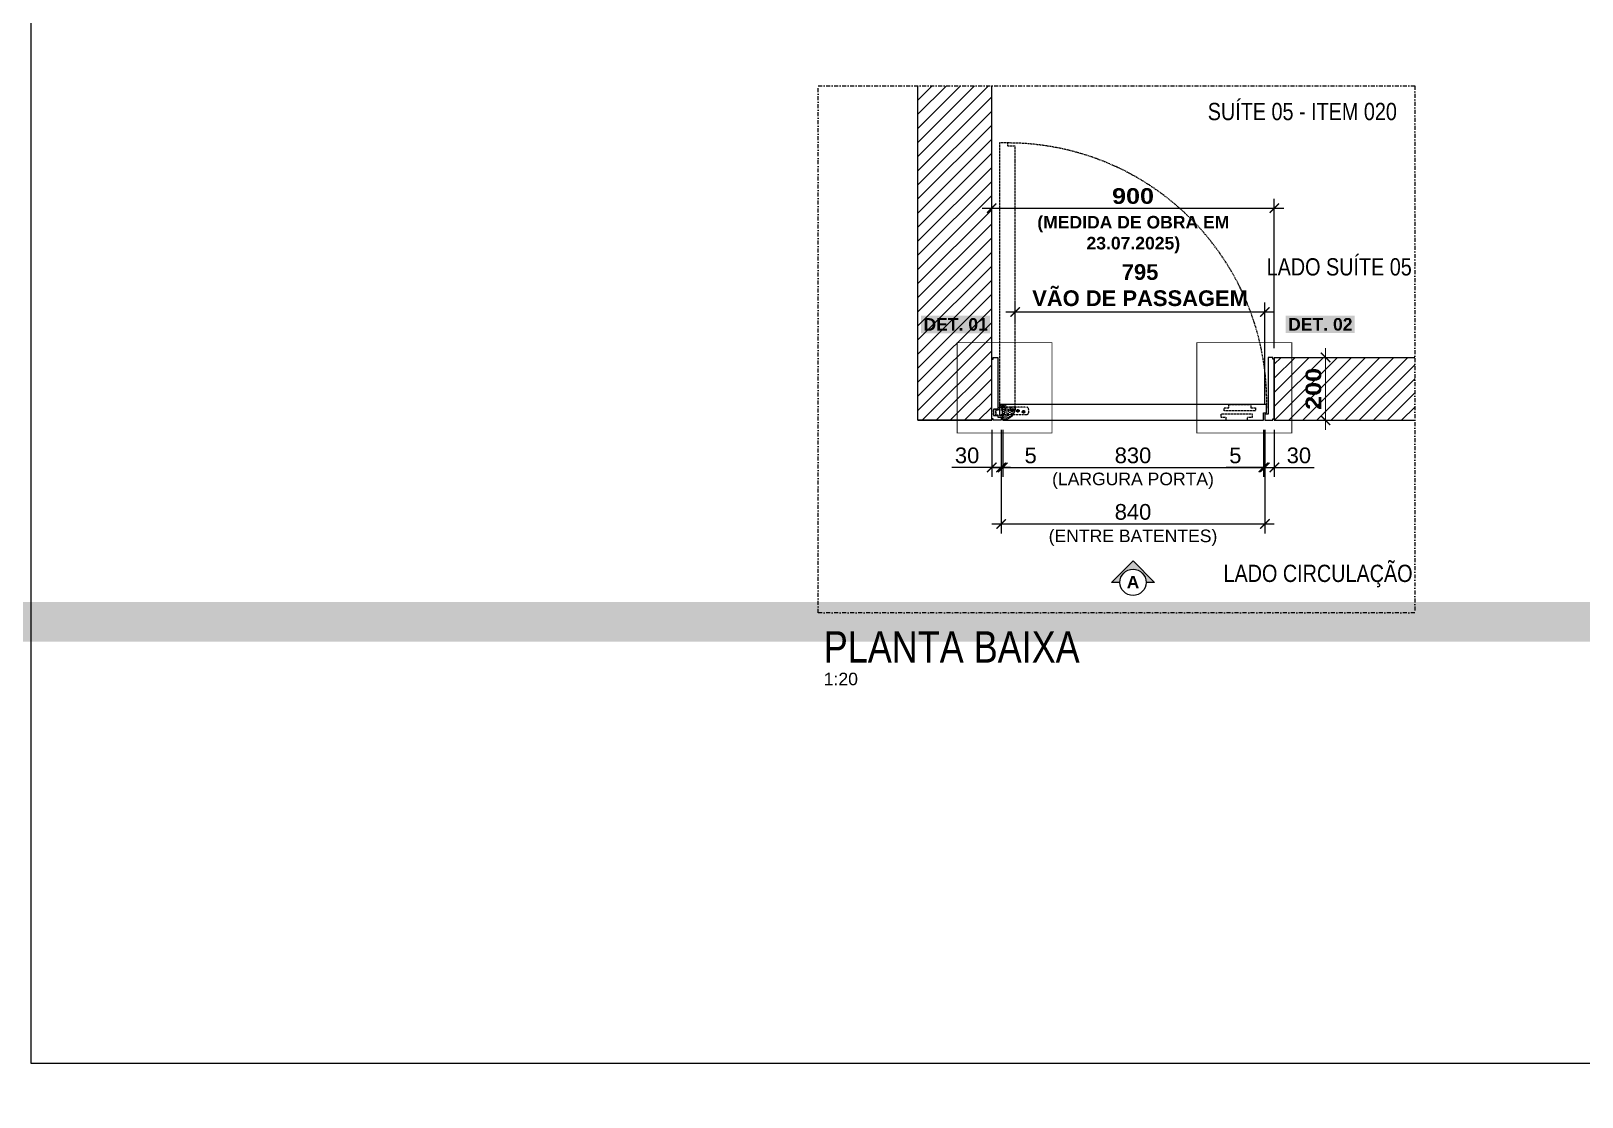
# Model space of a CAD drawing. Header units: millimetres. Extents: x -63251 to 507826, y 5339 to 217512.
# Drawn here: x 64762 to 69701, y 87671 to 91065 of the extents above; entities that cross this region are included whole.
import ezdxf
from ezdxf import colors
from ezdxf.entities.mleader import LeaderData, LeaderLine
from ezdxf.math import Vec2, Vec3

# ---------------------------------------------------------------- set-up
doc = ezdxf.new("R2010")
doc.units = ezdxf.units.MM
doc.header["$PDMODE"] = 3
for name, pattern in [('CONTINU', [0]), ('TRAÇO 1-1', [9.524999999999995, 6.349999999999998, -3.174999999999998]), ('TRAÇO E PONTO 1-1', [25.399999999999995, 12.7, -6.349999999999998, 0, -6.349999999999998])]:
    doc.linetypes.add(name, pattern=pattern)
doc.layers.add('ARQ-COTA', color=12, linetype='Continuous', lineweight=9)
for name, color, linetype in [('COTAS', 9, 'Continuous'), ('DB 1475.24 - Amanda Rosales e Bruno Haidar - Terreo - Obra$0$ARQ-PISO-01', 8, 'Continuous'), ('DETALHE', 10, 'Continuous'), ('FERRAGEM', 3, 'Continuous'), ('LAYOUT', 4, 'Continuous'), ('MARCENARIA', 4, 'Continuous'), ('MARCENARIA . M', 4, 'Continuous'), ('PAREDE', 94, 'Continuous'), ('PROJEÇÃO', 8, 'Continuous'), ('TEXTO', 105, 'Continuous'), ('TEXTO TRAÇO PONTO', 105, 'TRAÇO E PONTO 1-1')]:
    doc.layers.add(name, color=color, linetype=linetype)
doc.styles.add('1-1', font='arial.ttf', dxfattribs={"height": 0.2})
doc.styles.add('MEDIDA OFICIAL', font='ariblk.ttf')
doc.styles.add('PADRÃO', font='arial.ttf')
doc.styles.add('PADRÃO NEGRITO', font='arialbd.ttf')
doc.styles.add('TITULO', font='swissck.ttf')
doc.dimstyles.new('1-20', dxfattribs={"dimscale": 20, "dimtxt": 2.5, "dimasz": 1.5, "dimexe": 1.5, "dimexo": 1.5, "dimtad": 1, "dimtxsty": 'PADRÃO', "dimblk": 'ARCHTICK', "dimcen": 2.5, "dimdle": 1.5, "dimclrd": 9, "dimclre": 9, "dimclrt": 6, "dimadec": 0, "dimazin": 0, "dimtfac": 1, "dimtmove": 0, "dimatfit": 3, "dimfxl": 1.25, "dimlwd": -1, "dimlwe": -1, "dimarcsym": 0})
doc.dimstyles.new('1-20 VERDE', dxfattribs={"dimscale": 20, "dimtxt": 2.5, "dimasz": 1.5, "dimexe": 1.5, "dimexo": 1.5, "dimtad": 1, "dimtxsty": 'PADRÃO NEGRITO', "dimblk": 'ARCHTICK', "dimcen": 2.5, "dimdle": 1.5, "dimclrd": 9, "dimclre": 9, "dimclrt": 102, "dimadec": 0, "dimazin": 0, "dimtfac": 1, "dimtmove": 0, "dimatfit": 3, "dimfxl": 1.25, "dimlwd": -1, "dimlwe": -1, "dimarcsym": 0})
doc.dimstyles.new('Med. Ofic.1-20', dxfattribs={"dimscale": 20, "dimtxt": 2.5, "dimasz": 1.5, "dimexe": 1.5, "dimexo": 1.5, "dimtad": 1, "dimtxsty": 'MEDIDA OFICIAL', "dimblk": 'ARCHTICK', "dimcen": 2.5, "dimdle": 1.5, "dimclrd": 9, "dimclre": 9, "dimclrt": 10, "dimadec": 0, "dimazin": 0, "dimtfac": 1, "dimtmove": 0, "dimatfit": 3, "dimfxl": 1.25, "dimlwd": -1, "dimlwe": -1, "dimarcsym": 0})
pattern_1 = [(45, (0, 1.455191522836685e-11), (-22.45064030267288, 22.45064030267289), [])]

# ---------------------------------------------------------------- blocks, each defined once
blk = doc.blocks.new('_ArchTick')
at = {"color": 0, "linetype": 'ByBlock', "const_width": 0.15}
blk.add_lwpolyline([(-0.5, -0.5), (0.5, 0.5)], dxfattribs=at)
blk = doc.blocks.new('*D1467')
at = {"layer": 'COTAS', "color": 9, "ltscale": 0.4, "transparency": 16777216}
for p, q in [((67896.09358557506, 90138.25197929746), (67896.09358557506, 90200.3699461304)), ((68691.07448902598, 89874.69762179354), (68691.07448902598, 90200.3699461304)), ((68721.07448902598, 90170.3699461304), (67866.09358557506, 90170.3699461304))]:
    blk.add_line(p, q, dxfattribs=at)
at = {"layer": 'Defpoints', "color": 0, "ltscale": 0.4, "transparency": 16777216}
for p in [(67896.09358557506, 90170.3699461304), (67896.09358557506, 90108.25197929746), (68691.07448902598, 89844.69762179354)]:
    blk.add_point(p, dxfattribs=at)
at = {"layer": 'COTAS', "color": 9, "ltscale": 0.4, "transparency": 16777216, "xscale": 30, "yscale": 30, "zscale": 30, "rotation": 180}
blk.add_blockref('_ArchTick', (67896.09358557506, 90170.3699461304), dxfattribs=at)
at = {"layer": 'COTAS', "color": 9, "ltscale": 0.4, "transparency": 16777216, "xscale": 30, "yscale": 30, "zscale": 30}
blk.add_blockref('_ArchTick', (68691.07448902598, 90170.3699461304), dxfattribs=at)
at = {"layer": 'COTAS', "color": 102, "ltscale": 0.4, "transparency": 16777216, "insert": (68293.58403730052, 90255.81219260607), "char_height": 50, "width": 753.9793209792115, "attachment_point": 5, "style": 'PADRÃO NEGRITO'}
blk.add_mtext('795 ^JVÃO DE PASSAGEM', dxfattribs=at)
blk = doc.blocks.new('*D1190')
at = {"layer": 'COTAS', "color": 9, "transparency": 16777216}
for p, q in [((67851.07535676996, 89795.69734134126), (67851.07535676996, 89645.69734134126)), ((67856.07535028546, 89795.69762252376), (67856.07535028546, 89645.69734134126)), ((67851.07535676996, 89675.69734134126), (67821.07535676996, 89675.69734134126)), ((67851.07535676996, 89675.69734134126), (67856.07535028546, 89675.69734134126)), ((67856.07535028546, 89675.69734134126), (67974.22678275476, 89675.69734134126))]:
    blk.add_line(p, q, dxfattribs=at)
at = {"layer": 'Defpoints', "color": 0, "transparency": 16777216}
for p in [(67851.07535676996, 89825.69734134126), (67856.07535028546, 89825.69762252376), (67856.07535028546, 89675.69734134126)]:
    blk.add_point(p, dxfattribs=at)
at = {"layer": 'COTAS', "color": 9, "transparency": 16777216, "xscale": 30, "yscale": 30, "zscale": 30}
blk.add_blockref('_ArchTick', (67851.07535676996, 89675.69734134126), dxfattribs=at)
at = {"layer": 'COTAS', "color": 9, "transparency": 16777216, "xscale": 30, "yscale": 30, "zscale": 30, "rotation": 180}
blk.add_blockref('_ArchTick', (67856.07535028546, 89675.69734134126), dxfattribs=at)
at = {"layer": 'COTAS', "color": 6, "transparency": 16777216, "insert": (67945.15106652012, 89713.62367149132), "char_height": 50, "attachment_point": 5, "style": 'PADRÃO'}
blk.add_mtext('5', dxfattribs=at)
blk = doc.blocks.new('*D1191')
at = {"layer": 'COTAS', "color": 9, "transparency": 16777216}
for p, q in [((67856.07535028546, 89795.69762252376), (67856.07535028546, 89645.69734134129)), ((68686.07448902598, 89795.69734137613), (68686.07448902598, 89645.69734134129)), ((67826.07535028546, 89675.69734134129), (68716.07448902598, 89675.69734134129))]:
    blk.add_line(p, q, dxfattribs=at)
at = {"layer": 'Defpoints', "color": 0, "transparency": 16777216}
for p in [(67856.07535028546, 89825.69762252376), (68686.07448902598, 89825.69734137613), (68686.07448902598, 89675.69734134129)]:
    blk.add_point(p, dxfattribs=at)
at = {"layer": 'COTAS', "color": 9, "transparency": 16777216, "xscale": 30, "yscale": 30, "zscale": 30, "rotation": 180}
blk.add_blockref('_ArchTick', (67856.07535028546, 89675.69734134129), dxfattribs=at)
at = {"layer": 'COTAS', "color": 9, "transparency": 16777216, "xscale": 30, "yscale": 30, "zscale": 30}
blk.add_blockref('_ArchTick', (68686.07448902598, 89675.69734134129), dxfattribs=at)
at = {"layer": 'COTAS', "color": 6, "transparency": 16777216, "insert": (68271.07491965572, 89713.74304393338), "char_height": 50, "attachment_point": 5, "style": 'PADRÃO'}
blk.add_mtext('830', dxfattribs=at)
blk = doc.blocks.new('*D1192')
at = {"layer": 'COTAS', "color": 9, "transparency": 16777216}
for p, q in [((68686.07448902598, 89795.69734137613), (68686.07448902598, 89645.69734134129)), ((68691.07448902598, 89795.69734134126), (68691.07448902598, 89645.69734134129)), ((68686.07448902598, 89675.69734134129), (68567.92305655668, 89675.69734134129)), ((68691.07448902598, 89675.69734134129), (68686.07448902598, 89675.69734134129)), ((68691.07448902598, 89675.69734134129), (68721.07448902598, 89675.69734134129))]:
    blk.add_line(p, q, dxfattribs=at)
at = {"layer": 'Defpoints', "color": 0, "transparency": 16777216}
for p in [(68686.07448902598, 89825.69734137613), (68691.07448902598, 89825.69734134126), (68686.07448902598, 89675.69734134129)]:
    blk.add_point(p, dxfattribs=at)
at = {"layer": 'COTAS', "color": 9, "transparency": 16777216, "xscale": 30, "yscale": 30, "zscale": 30}
blk.add_blockref('_ArchTick', (68686.07448902598, 89675.69734134129), dxfattribs=at)
at = {"layer": 'COTAS', "color": 9, "transparency": 16777216, "xscale": 30, "yscale": 30, "zscale": 30, "rotation": 180}
blk.add_blockref('_ArchTick', (68691.07448902598, 89675.69734134129), dxfattribs=at)
at = {"layer": 'COTAS', "color": 6, "transparency": 16777216, "insert": (68596.99877279132, 89713.62367149135), "char_height": 50, "attachment_point": 5, "style": 'PADRÃO'}
blk.add_mtext('5', dxfattribs=at)
blk = doc.blocks.new('*D1193')
at = {"layer": 'COTAS', "color": 9, "transparency": 16777216}
for p, q in [((67851.07535676993, 89645.69734134126), (67851.07535676993, 89465.69734134129)), ((68691.07492289797, 89645.69734134129), (68691.07492289797, 89465.69734134129)), ((67821.07535676993, 89495.69734134129), (68721.07492289797, 89495.69734134129))]:
    blk.add_line(p, q, dxfattribs=at)
at = {"layer": 'Defpoints', "color": 0, "transparency": 16777216}
for p in [(67851.07535676993, 89675.69734134126), (68691.07492289797, 89675.69734134129), (68691.07492289797, 89495.69734134129)]:
    blk.add_point(p, dxfattribs=at)
at = {"layer": 'COTAS', "color": 9, "transparency": 16777216, "xscale": 30, "yscale": 30, "zscale": 30, "rotation": 180}
blk.add_blockref('_ArchTick', (67851.07535676993, 89495.69734134129), dxfattribs=at)
at = {"layer": 'COTAS', "color": 9, "transparency": 16777216, "xscale": 30, "yscale": 30, "zscale": 30}
blk.add_blockref('_ArchTick', (68691.07492289797, 89495.69734134129), dxfattribs=at)
at = {"layer": 'COTAS', "color": 6, "transparency": 16777216, "insert": (68271.07513983395, 89533.72599072738), "char_height": 50, "attachment_point": 5, "style": 'PADRÃO'}
blk.add_mtext('840', dxfattribs=at)
blk = doc.blocks.new('*D1194')
at = {"layer": 'COTAS', "color": 9, "transparency": 16777216}
for p, q in [((68691.07448902598, 89795.69734134126), (68691.07448902598, 89645.69734134129)), ((68721.07535676996, 89795.69734134126), (68721.07535676996, 89645.69734134129)), ((68661.07448902598, 89675.69734134129), (68721.07535676996, 89675.69734134129)), ((68721.07535676996, 89675.69734134129), (68847.49418350938, 89675.69734134129))]:
    blk.add_line(p, q, dxfattribs=at)
at = {"layer": 'Defpoints', "color": 0, "transparency": 16777216}
for p in [(68691.07448902598, 89825.69734134126), (68721.07535676996, 89825.69734134126), (68721.07535676996, 89675.69734134129)]:
    blk.add_point(p, dxfattribs=at)
at = {"layer": 'COTAS', "color": 9, "transparency": 16777216, "xscale": 30, "yscale": 30, "zscale": 30, "rotation": 180}
blk.add_blockref('_ArchTick', (68691.07448902598, 89675.69734134129), dxfattribs=at)
at = {"layer": 'COTAS', "color": 9, "transparency": 16777216, "xscale": 30, "yscale": 30, "zscale": 30}
blk.add_blockref('_ArchTick', (68721.07535676996, 89675.69734134129), dxfattribs=at)
at = {"layer": 'COTAS', "color": 6, "transparency": 16777216, "insert": (68799.28477013967, 89713.74304393338), "char_height": 50, "attachment_point": 5, "style": 'PADRÃO'}
blk.add_mtext('30', dxfattribs=at)
blk = doc.blocks.new('*D1195')
at = {"layer": 'COTAS', "color": 9, "transparency": 16777216}
for p, q in [((67821.07535676996, 89795.69734134126), (67821.07535676996, 89645.69734134129)), ((67851.07535676996, 89795.69734134126), (67851.07535676996, 89645.69734134129)), ((67821.07535676996, 89675.69734134129), (67694.65653003054, 89675.69734134129)), ((67881.07535676996, 89675.69734134129), (67821.07535676996, 89675.69734134129))]:
    blk.add_line(p, q, dxfattribs=at)
at = {"layer": 'Defpoints', "color": 0, "transparency": 16777216}
for p in [(67821.07535676996, 89825.69734134126), (67851.07535676996, 89825.69734134126), (67821.07535676996, 89675.69734134129)]:
    blk.add_point(p, dxfattribs=at)
at = {"layer": 'COTAS', "color": 9, "transparency": 16777216, "xscale": 30, "yscale": 30, "zscale": 30, "rotation": 180}
blk.add_blockref('_ArchTick', (67821.07535676996, 89675.69734134129), dxfattribs=at)
at = {"layer": 'COTAS', "color": 9, "transparency": 16777216, "xscale": 30, "yscale": 30, "zscale": 30}
blk.add_blockref('_ArchTick', (67851.07535676996, 89675.69734134129), dxfattribs=at)
at = {"layer": 'COTAS', "color": 6, "transparency": 16777216, "insert": (67742.86594340025, 89713.74304393338), "char_height": 50, "attachment_point": 5, "style": 'PADRÃO'}
blk.add_mtext('30', dxfattribs=at)
blk = doc.blocks.new('I 02')
at = {"layer": 'TEXTO', "linetype": 'CONTINU'}
h = blk.add_hatch(color=8, dxfattribs=at)
edge = h.paths.add_edge_path()
edge.add_line((-1945.137073687943, 2848.705916436247), (-1951.755593159756, 2855.324435908059))
edge.add_line((-1951.755593159727, 2855.324435908088), (-1951.755593159763, 2852.761916436204))
edge.add_ellipse((-1951.755593159814, 2848.705916436247), major_axis=(2.868025104479564, 2.868025104479564), ratio=0.9999999999968038, start_angle=225.0000000000916, end_angle=405.0000000000916, ccw=False)
edge.add_line((-1951.755593159814, 2844.649916436264), (-1951.755593159814, 2842.08739696447))
edge.add_line((-1951.755593159814, 2842.087396964463), (-1945.137073687965, 2848.705916436276))
for p, q in [((-1951.755593159727, 2855.324435908088), (-1945.137073687856, 2848.705916436217)), ((-1951.755593159727, 2852.761916436199), (-1951.755593159727, 2855.324435908088)), ((-1945.137073687856, 2848.705916436217), (-1951.755593159756, 2842.087396964375)), ((-1951.755593159756, 2842.087396964375), (-1951.755593159727, 2844.649916436264))]:
    blk.add_line(p, q, dxfattribs=at)
blk.add_circle((-1951.755593159727, 2848.705916436217), 4.056, dxfattribs=at)
blk.add_circle((-1951.755593159727, 2848.705916436217), 4.056, dxfattribs=at)
blk = doc.blocks.new('*D1196')
at = {"layer": 'ARQ-COTA', "color": 9, "linetype": 'Continuous', "transparency": 16777216}
blk.add_line((68884.25641252552, 90055.69734134129), (68884.25641252552, 89795.69734134129), dxfattribs=at)
at = {"layer": 'ARQ-COTA', "color": 9, "transparency": 16777216}
for p, q in [((68862.66588464775, 90025.69734134129), (68914.25641252552, 90025.69734134129)), ((68862.66588464775, 89825.69734134129), (68914.25641252552, 89825.69734134129))]:
    blk.add_line(p, q, dxfattribs=at)
at = {"layer": 'Defpoints', "color": 0, "transparency": 16777216}
for p in [(68832.66588464775, 90025.69734134129), (68832.66588464775, 89825.69734134129), (68884.25641252552, 89825.69734134129)]:
    blk.add_point(p, dxfattribs=at)
at = {"layer": 'ARQ-COTA', "color": 9, "transparency": 16777216, "xscale": 30, "yscale": 30, "zscale": 30}
for p, rotation in [((68884.25641252552, 90025.69734134129), 90), ((68884.25641252552, 89825.69734134129), 270)]:
    blk.add_blockref('_ArchTick', p, dxfattribs=dict(at, rotation=rotation))
at = {"layer": 'ARQ-COTA', "color": 10, "transparency": 16777216, "insert": (68845.90375222538, 89925.69734134126), "char_height": 50, "attachment_point": 5, "rotation": 90, "style": 'MEDIDA OFICIAL'}
blk.add_mtext('200', dxfattribs=at)
blk = doc.blocks.new('*D772')
at = {"layer": 'COTAS', "color": 9, "ltscale": 0.4, "transparency": 16777216}
for p, q in [((67821.07622451395, 90055.69734134126), (67821.07622451395, 90531.11512017756)), ((68721.07535676996, 90055.69734134126), (68721.07535676996, 90531.11512017756))]:
    blk.add_line(p, q, dxfattribs=at)
at = {"layer": 'COTAS', "color": 9, "linetype": 'Continuous', "ltscale": 0.4, "transparency": 16777216}
blk.add_line((67791.07622451395, 90501.11512017756), (68751.07535676996, 90501.11512017756), dxfattribs=at)
at = {"layer": 'Defpoints', "color": 0, "ltscale": 0.4, "transparency": 16777216}
for p in [(68721.07535676996, 90501.11512017756), (67821.07622451395, 90025.69734134126), (68721.07535676996, 90025.69734134126)]:
    blk.add_point(p, dxfattribs=at)
at = {"layer": 'COTAS', "color": 9, "ltscale": 0.4, "transparency": 16777216, "xscale": 30, "yscale": 30, "zscale": 30, "rotation": 180}
blk.add_blockref('_ArchTick', (67821.07622451395, 90501.11512017756), dxfattribs=at)
at = {"layer": 'COTAS', "color": 9, "ltscale": 0.4, "transparency": 16777216, "xscale": 30, "yscale": 30, "zscale": 30}
blk.add_blockref('_ArchTick', (68721.07535676996, 90501.11512017756), dxfattribs=at)
at = {"layer": 'COTAS', "color": 10, "ltscale": 0.4, "transparency": 16777216, "insert": (68271.07579064195, 90539.4677804777), "char_height": 50, "attachment_point": 5, "style": 'MEDIDA OFICIAL'}
blk.add_mtext('900', dxfattribs=at)

msp = doc.modelspace()

# ---------------------------------------------------------------- hatches: boundary and pattern name
at = {"transparency": 33554636}
h = msp.add_hatch(dxfattribs=at)
h.set_pattern_fill('DOTS', color=254, scale=0.5, angle=-1.272221872585407e-14)
h.set_pattern_definition([(360, (34688.66998970507, 74846.44138657462), (0.3968750000000002, 0.7937499999999998), [0, -0.79375])])
edge = h.paths.add_edge_path()
edge.add_arc((67854.57519720389, 89867.21592950702), 3.500000067462679, 540, 900, ccw=False)
h = msp.add_hatch(dxfattribs=at)
h.set_pattern_fill('DOTS', color=254, scale=0.5, angle=-1.272221872585407e-14)
h.set_pattern_definition([(360, (34655.67357552283, 74837.94349302191), (0.3968750000000002, 0.7937499999999998), [0, -0.79375])])
edge = h.paths.add_edge_path()
edge.add_arc((67887.57161138601, 89858.71803595425), 3.997447665273352, 540, 900, ccw=False)
h = msp.add_hatch(dxfattribs=at)
h.set_pattern_fill('DOTS', color=254, scale=0.5, angle=-1.272221872585407e-14)
h.set_pattern_definition([(360, (34638.6735805146, 74834.94055421292), (0.3968750000000002, 0.7937499999999998), [0, -0.79375])])
edge = h.paths.add_edge_path()
edge.add_arc((67904.57160639424, 89855.71509714526), 3.999412936503824, 540, 900, ccw=False)
h = msp.add_hatch(dxfattribs=at)
h.set_pattern_fill('DOTS', color=254, scale=0.5, angle=-1.272221872585407e-14)
h.set_pattern_definition([(360, (34620.67310903767, 74831.93875096829), (0.3968750000000002, 0.7937499999999998), [0, -0.79375])])
edge = h.paths.add_edge_path()
edge.add_arc((67922.57207787117, 89852.71329390063), 4.000306503922528, 540, 900, ccw=False)
at = {"layer": 'DB 1475.24 - Amanda Rosales e Bruno Haidar - Terreo - Obra$0$ARQ-PISO-01'}
h = msp.add_hatch(dxfattribs=at)
h.set_pattern_fill('ANSI31', color=256, scale=10, angle=360)
h.set_pattern_definition(pattern_1)
h.paths.add_polyline_path([(67821.07535676996, 90890.69734134126), (67586.07535676996, 90890.69734134126), (67586.07535676996, 89825.69734134126), (67821.07535677002, 89825.69734134126)])
h = msp.add_hatch(dxfattribs=at)
h.set_pattern_fill('ANSI31', color=256, scale=10, angle=360)
h.set_pattern_definition(pattern_1)
h.paths.add_polyline_path([(69168.42649824684, 89825.69734134126), (69168.42649824684, 90025.69734134126), (68721.07535676996, 90025.69734134126), (68721.07535676996, 89825.69734134126)])
at = {"layer": 'MARCENARIA . M'}
h = msp.add_hatch(dxfattribs=at)
h.set_pattern_fill('DOTS', color=10, scale=3.673915750624608, angle=25.5217806331207)
h.set_pattern_definition([(25.52178063312064, (48574.30770271154, 60611.78407520716), (0.1187266593012806, 6.519674808681685), [0, -5.83234125411655])])
h.paths.add_polyline_path([(67856.07535031186, 89825.6976217945), (67854.57519693447, 89867.21592950696), (67896.09339718455, 89868.71905407208, -0.4142345229652519)])

# ---------------------------------------------------------------- linework, layer by layer
at = {"layer": 'DETALHE', "linetype": 'TRAÇO 1-1', "ltscale": 0.4, "const_width": 3}
for points in [[(68013.11052296963, 89785.15689421532), (68013.11052296963, 90072.90368666276), (67710.88278288092, 90072.90368666261), (67710.88278288092, 89785.15689421518)], [(68776.41977637447, 89785.15689421532), (68776.41977637447, 90072.90368666276), (68474.19203628576, 90072.90368666261), (68474.19203628576, 89785.15689421518)]]:
    msp.add_lwpolyline(points, close=True, dxfattribs=at)
at = {"layer": 'FERRAGEM', "color": 102, "linetype": 'TRAÇO 1-1', "ltscale": 0.1}
msp.add_lwpolyline([(67834.07518556049, 89840.71594669452), (67827.07518556049, 89840.71594669452), (67827.07518556049, 89860.71594669452), (67834.07518556049, 89860.71594669452)], close=True, dxfattribs=at)
for points in [[(67854.57518556049, 89842.21594669452), (67834.07518556049, 89842.21594669452), (67834.07518556049, 89859.21594669452), (67846.07518556049, 89859.21594669452), (67846.07518556049, 89867.21594669452, -0.9999999999999999), (67863.07518556049, 89867.21594669452), (67863.07518556049, 89850.71594669452, -0.414213562373095)], [(67863.07528926803, 89872.71594662461), (67846.07529357866, 89872.71594662461), (67846.07529357866, 89843.71594231398), (67931.07529357866, 89843.71594231398, 0.414213562373095), (67939.07529357866, 89851.71594231398), (67939.07529357866, 89859.71594231398, 0.4142135623730969), (67931.07529357866, 89867.71594231398), (67868.07529357866, 89867.71594231398, 0.4142135623731218)]]:
    msp.add_lwpolyline(points, format="xyb", close=True, dxfattribs=at)
for centre, radius in [((67854.57519713636, 89867.21592950702), 3.5), ((67854.57519713636, 89867.21592950702), 2.5), ((67854.57519713636, 89867.21592950702), 1.5), ((67887.5712974267, 89858.71575673742), 3.999726869757812), ((67887.57036593706, 89858.71453184381), 2.249533313915948), ((67904.5723686175, 89855.71478330539), 3.999726869754398), ((67904.57148261495, 89855.71467996741), 2.250368289408312), ((67922.57265717989, 89852.71387349282), 3.999726869755961), ((67922.57177117396, 89852.71367232679), 2.250368289408312)]:
    msp.add_circle(centre, radius, dxfattribs=at)
at = {"layer": 'LAYOUT', "color": 10, "linetype": 'TRAÇO 1-1', "ltscale": 0.5}
for points in [[(67859.79372615292, 89867.21575082515), (67849.39360877109, 89867.21610692391)], [(67858.93276201897, 89867.21578030448), (67850.22115960285, 89867.21607858871)], [(67854.59397850354, 89862.01440274357), (67854.59433463571, 89872.4154984077)], [(67892.77118076755, 89858.71491422117), (67882.36910682147, 89858.71527038692)], [(67887.57143315171, 89852.99947279142), (67887.57178928387, 89863.40056845549)], [(67909.77166501769, 89855.71491909589), (67899.37154763586, 89855.71527519464)], [(67904.57191736832, 89850.51357101431), (67904.57227350048, 89860.91466667844)], [(67927.7719535767, 89852.71391145527), (67917.37183619487, 89852.71426755402)], [(67922.57159307438, 89847.51214621257), (67922.57194920654, 89857.9132418767)]]:
    msp.add_lwpolyline(points, dxfattribs=at)
at = {"layer": 'MARCENARIA'}
for points in [[(67821.07535676996, 89830.69734134126), (67821.07535676996, 90020.69738579835), (67826.07535676996, 90020.69738579835), (67826.0753874309, 90025.69738579818), (67841.07655867864, 90025.69729380819), (67841.07625820144, 89860.71594669452), (67827.07518556049, 89860.71594669452), (67827.07518556049, 89840.71594669452), (67841.0759577243, 89840.71594669452), (67841.07535676996, 89835.69730530152), (67851.07535676996, 89835.69730530152), (67851.07535676996, 89825.69734134126), (67826.07535676996, 89825.69734134126), (67826.07535676996, 89830.69734134126), (67821.07535676996, 89830.69734134126)], [(68721.07448902598, 89830.69734134126), (68721.07448902597, 90020.69738579963), (68716.07448902562, 90020.69738579963), (68716.07448902562, 90025.69734134126), (68701.07448902597, 90025.69734134126), (68701.07448902598, 89844.69762179354), (68691.07448902598, 89844.69762179354), (68691.07448902598, 89825.69734134126), (68716.07448902563, 89825.69734134126), (68716.07448902563, 89830.69734134126), (68721.07448902598, 89830.69734134126)], [(68686.07448902598, 89825.6973413412), (68686.07448902598, 89849.65965580582), (68696.07372522764, 89849.65965580582), (68696.07525282432, 89875.69757981403), (67846.07507630426, 89875.69757981403), (67846.07535677002, 89840.69716641458), (67856.07535676996, 89840.69744418844), (67856.07535031182, 89825.69762179448), (68686.17796769505, 89825.6973413412)]]:
    msp.add_lwpolyline(points, dxfattribs=at)
at = {"layer": 'MARCENARIA . M', "color": 10}
msp.add_lwpolyline([(67856.07547831694, 89825.69407911939), (67854.57519693447, 89867.21592950696), (67896.09339718455, 89868.71905407205, -0.414245366096158), (67856.07381329997, 89825.6975662871)], format="xyb", dxfattribs=at)
at = {"layer": 'PAREDE'}
for p, q in [((67586.07535676996, 89825.69734134126), (67586.07535676996, 90890.69734134126)), ((67821.07535676996, 89825.69734134126), (67821.07535676996, 90890.69734134126)), ((68721.07535676996, 90025.69734134126), (69168.42649824684, 90025.69734134126)), ((68721.07535676996, 90025.69734134126), (68721.07535676996, 89825.69734134126)), ((67821.07535676996, 89825.69734134126), (67586.07535676996, 89825.69734134126)), ((67586.07535676996, 89825.69734134126), (67821.07535677002, 89825.69734134126)), ((68721.07535676996, 89825.69734134126), (69168.42649824684, 89825.69734134126))]:
    msp.add_line(p, q, dxfattribs=at)
at = {"layer": 'PROJEÇÃO', "color": 21, "linetype": 'TRAÇO 1-1', "ltscale": 0.5}
msp.add_lwpolyline([(67896.09378510024, 90698.71522159848), (67872.13147063562, 90698.71522159848), (67872.1314706356, 90708.71445780015), (67846.09354662738, 90708.71598539682), (67846.09354662738, 89858.71580887676), (67881.09396002685, 89858.71608934252), (67881.09368225298, 89868.71608934246), (67896.09350464695, 89868.71608288432), (67896.09378510024, 90698.81870026755)], dxfattribs=at)
for points in [[(68566.17796769505, 89825.6973413412), (68636.17796769505, 89825.6973413412), (68636.17796769505, 89835.6973413412), (68651.17796769505, 89835.6973413412), (68651.17796769505, 89845.6973413412), (68551.17796769505, 89845.6973413412), (68551.17796769505, 89835.6973413412), (68566.17796769505, 89835.6973413412)], [(68576.17796769505, 89875.6973413412), (68646.17796769505, 89875.6973413412), (68646.17796769505, 89865.6973413412), (68661.17796769505, 89865.6973413412), (68661.17796769505, 89855.6973413412), (68561.17796769505, 89855.6973413412), (68561.17796769505, 89865.6973413412), (68576.17796769505, 89865.6973413412)]]:
    msp.add_lwpolyline(points, close=True, dxfattribs=at)
msp.add_arc((67872.29264073365, 89884.10863135144), 824.6058421991503, 357.6056979173832, 90.01119852210242, dxfattribs=at)

# ---------------------------------------------------------------- texts
at = {"layer": 'COTAS', "color": 6, "char_height": 40, "attachment_point": 2, "style": 'PADRÃO'}
for s, insert, width in [('{\\fArial|b1|i0|c0|p34;\\C10;(MEDIDA DE OBRA EM 23.07.2025)}', (68272.07519593394, 90476.4950799194), 776.2814694322715), ('(LARGURA PORTA)', (68271.07492289798, 89659.04842214915), 1349.999999996608), ('(ENTRE BATENTES)', (68271.07492289797, 89477.65603566307), 1349.999999996608)]:
    msp.add_mtext(s, dxfattribs=dict(at, insert=insert, width=width))
at = {"layer": 'DETALHE', "color": 105, "char_height": 40, "width": 203.4144438362202, "attachment_point": 1, "style": 'PADRÃO', "bg_fill": 1, "box_fill_scale": 1.2, "bg_fill_color": 50, "bg_fill_transparency": 0}
for s, insert in [('{\\fArial|b1|i0|c0|p34;DET. 01}', (67603.89785751828, 90151.04199740075)), ('{\\fArial|b1|i0|c0|p34;DET. 02}', (68765.0487635507, 90151.3640337126))]:
    msp.add_mtext(s, dxfattribs=dict(at, insert=insert))
at = {"layer": 'TEXTO', "color": 1, "char_height": 55, "attachment_point": 7, "style": 'TITULO'}
for s, insert, width in [('\\pxqc;SUÍTE 05 - ITEM 020', (68358.1005603302, 90780.65727861293), 904.1601364982853), ('\\pxqc;LADO SUÍTE 05', (68580.09039854619, 90285.99880566189), 695.1615781581568), ('\\pxqc;LADO CIRCULAÇÃO', (68512.6527893981, 89293.86390746574), 695.1615781581568)]:
    msp.add_mtext(s, dxfattribs=dict(at, insert=insert, width=width))
at = {"layer": 'TEXTO', "color": 1, "linetype": 'Continuous', "insert": (68271.08187567207, 89310.67228786906), "char_height": 39.16799999999999, "width": 105.6112522431806, "attachment_point": 5, "style": 'PADRÃO'}
msp.add_mtext('{\\fArial|b1|i0|c0|p34;A}', dxfattribs=at)

# ---------------------------------------------------------------- dimensions: what is measured, and where the dimension line sits
at = {"layer": 'ARQ-COTA', "color": 4}
dim = msp.add_linear_dim(base=(68884.25641252552, 89825.69734134129), p1=(68832.66588464772, 90025.69734134126), p2=(68832.66588464772, 89825.69734134126), angle=90, dimstyle='Med. Ofic.1-20', dxfattribs=at)
dim.commit()
dim.dimension.update_dxf_attribs({"geometry": '*D1196', "text_midpoint": (68845.90375222538, 89925.69734134126)})
at = {"layer": 'COTAS', "color": 7, "ltscale": 0.4, "true_color": 0xededed}
dim = msp.add_linear_dim(base=(68721.07535676996, 90501.11512017756), p1=(67821.07622451395, 90025.69734134126), p2=(68721.07535676996, 90025.69734134126), dimstyle='Med. Ofic.1-20', dxfattribs=at)
dim.commit()
dim.dimension.update_dxf_attribs({"geometry": '*D772', "text_midpoint": (68271.07579064195, 90539.4677804777)})
at = {"layer": 'COTAS', "ltscale": 0.4}
dim = msp.add_linear_dim(base=(67896.09358557506, 90170.3699461304), p1=(68691.07448902598, 89844.69762179354), p2=(67896.09358557506, 90108.25197929746), angle=180, text='<> ^JVÃO DE PASSAGEM', dimstyle='1-20 VERDE', override={"dimdec": 0}, dxfattribs=at)
dim.commit()
dim.dimension.update_dxf_attribs({"geometry": '*D1467', "text_midpoint": (68293.58403730052, 90255.81219260607)})
at = {"layer": 'COTAS', "color": 6}
dim = msp.add_linear_dim(base=(67821.07535676996, 89675.69734134129), p1=(67851.07535676996, 89825.69734134126), p2=(67821.07535676996, 89825.69734134126), angle=180, dimstyle='1-20', dxfattribs=at)
dim.commit()
dim.dimension.update_dxf_attribs({"geometry": '*D1195', "text_midpoint": (67742.86594340025, 89713.74304393338)})
for base, p1, p2, picture, middle in [((67856.07535028546, 89675.69734134126), (67851.07535676996, 89825.69734134126), (67856.07535028546, 89825.69762252376), '*D1190', (67945.15106652012, 89713.62367149132)), ((68686.07448902598, 89675.69734134129), (67856.07535028546, 89825.69762252376), (68686.07448902598, 89825.69734137613), '*D1191', (68271.07491965572, 89713.74304393338)), ((68686.07448902598, 89675.69734134129), (68691.07448902598, 89825.69734134126), (68686.07448902598, 89825.69734137613), '*D1192', (68596.99877279132, 89713.62367149135)), ((68721.07535676996, 89675.69734134129), (68691.07448902598, 89825.69734134126), (68721.07535676996, 89825.69734134126), '*D1194', (68799.28477013967, 89713.74304393338)), ((68691.07492289797, 89495.69734134129), (67851.07535676993, 89675.69734134126), (68691.07492289797, 89675.69734134129), '*D1193', (68271.07513983395, 89533.72599072738))]:
    dim = msp.add_linear_dim(base=base, p1=p1, p2=p2, dimstyle='1-20', dxfattribs=at)
    dim.commit()
    dim.dimension.update_dxf_attribs({"geometry": picture, "text_midpoint": middle})

# ---------------------------------------------------------------- leaders
at = {"layer": 'COTAS'}
ml = msp.add_multileader_mtext('Standard', dxfattribs=at)
ml.set_content('PORTAS DE CORRER COM {\\fArial|b1|i0|c0|p34;\\C10;ACABAMENTO} {\\fArial|b1|i0|c0|p34;EM LÂMINAS NATURAIS DE CARVALHO EUROPEU}', color=105, style='1-1')
ml.set_leader_properties(color=256, linetype='ByLayer', lineweight=-1)
ml.build(insert=Vec2(0, 0))
ml.multileader.update_dxf_attribs({"text_left_attachment_type": 2, "text_right_attachment_type": 2, "dogleg_length": 0.36, "arrow_head_size": 20, "scale": 200})
ctx = ml.context
ctx.base_point, ctx.scale, ctx.char_height, ctx.arrow_head_size, ctx.landing_gap_size, ctx.plane_origin = Vec3(175856.8014359052, 89004.6585415472), 200, 40, 20, 40, Vec3(175313.1370142646, 88390.67869421704)
ctx.left_attachment, ctx.right_attachment, ctx.text_align_type = 2, 2, 2
notes = []
notes.append((ctx, [(1, (1, 1, 0), (177097.6218350848, 89004.6585415472), (-1, 0), 163.5216270104575, [(0, [(177097.6218350849, 88048.33878313092)], 0, [])])]))
ctx.mtext.insert, ctx.mtext.width, ctx.mtext.alignment, ctx.mtext.flow_direction = Vec3(176894.1002080744, 89097.54621776365), 1043.405736371758, 3, 5
ml = msp.add_multileader_mtext('Standard', dxfattribs=at)
ml.set_content('PAINEL FIXO COM {\\fArial|b1|i0|c0|p34;\\C10;ACABAMENTO} {\\fArial|b1|i0|c0|p34;EM LÂMINAS NATURAIS DE CARVALHO EUROPEU}', color=105, style='1-1')
ml.set_leader_properties(color=256, linetype='ByLayer', lineweight=-1)
ml.build(insert=Vec2(0, 0))
ml.multileader.update_dxf_attribs({"text_left_attachment_type": 2, "text_right_attachment_type": 2, "dogleg_length": 0.36, "arrow_head_size": 20, "scale": 200})
ctx = ml.context
ctx.base_point, ctx.scale, ctx.char_height, ctx.arrow_head_size, ctx.landing_gap_size, ctx.plane_origin = Vec3(186226.8503517666, 89004.6585415472), 200, 40, 20, 40, Vec3(185686.6238564561, 88390.67869421704)
ctx.left_attachment, ctx.right_attachment, ctx.text_align_type = 2, 2, 2
notes.append((ctx, [(1, (1, 1, 0), (187471.1086772764, 89004.6585415472), (-1, 0), 163.5216270104575, [(0, [(187471.1086772764, 88048.33878313092)], 0, [])])]))
ctx.mtext.insert, ctx.mtext.width, ctx.mtext.alignment, ctx.mtext.flow_direction = Vec3(187267.5870502659, 89097.53257519886), 1043.405736371758, 3, 5
for ctx, leaders in notes:
    for number, flags, end, landing, length, lines in leaders:
        leader = LeaderData()
        leader.index, (leader.has_last_leader_line, leader.has_dogleg_vector, leader.attachment_direction) = number, flags
        leader.last_leader_point, leader.dogleg_vector, leader.dogleg_length = Vec3(end), Vec3(landing), length
        for number, points, colour, breaks in lines:
            line = LeaderLine()
            line.index, line.vertices, line.color, line.breaks = number, Vec3.list(points), colors.encode_raw_color(colour), breaks
            leader.lines.append(line)
        ctx.leaders.append(leader)

# ---------------------------------------------------------------- next in the draw order: leaders
ml = msp.add_multileader_mtext('Standard', dxfattribs=at)
ml.set_content('{\\fArial|b1|i0|c0|p34;\\C10;ATENÇÃO PARKET!\\P}PAINEL E PORTA RIPADOS EM {\\fArial|b1|i0|c0|p34;CABREUVA BRANCA PREMIUM 18*5+5*900 À 2200mm}', color=105, style='1-1')
ml.set_leader_properties(color=256, linetype='ByLayer', lineweight=-1)
ml.build(insert=Vec2(0, 0))
ml.multileader.update_dxf_attribs({"text_left_attachment_type": 2, "text_right_attachment_type": 2, "dogleg_length": 0.36, "arrow_head_size": 15, "scale": 200})
ctx = ml.context
ctx.base_point, ctx.scale, ctx.char_height, ctx.arrow_head_size, ctx.landing_gap_size, ctx.plane_origin, ctx.plane_x_axis, ctx.plane_y_axis = Vec3(162274.2936030593, 89106.6797879437, 2.36327749663538e-08), 200, 40, 15, 10, Vec3(162983.9040223151, 88723.8499538345, 2.36327749663538e-08), Vec3(1, -4.898587196589413e-16), Vec3(4.898587196589413e-16, 1)
ctx.left_attachment, ctx.right_attachment, ctx.text_align_type = 2, 2, 2
notes = []
notes.append((ctx, [(0, (1, 1, 0), (163285.7030935266, 89106.6797879437, 2.36327749663538e-08), (-1, 4.898587196589419e-16), 144.2880716405343, [(2, [(163285.703341361, 87673.441841547, 2.36327749663538e-08), (164052.1312441617, 87673.441841547, 2.36327749663538e-08)], 0, [])])]))
ctx.mtext.insert, ctx.mtext.text_direction, ctx.mtext.rotation, ctx.mtext.width, ctx.mtext.alignment, ctx.mtext.flow_direction = Vec3(163131.4150218861, 89237.53926952624, 2.36327749663538e-08), Vec3(1, -4.898587196589413e-16), 6.283185307179585, 858.6666249980398, 3, 5
ctx.mtext.has_bg_fill, ctx.mtext.bg_color, ctx.mtext.bg_scale_factor, ctx.mtext.bg_transparency, ctx.mtext.use_window_bg_color = 1, -1023410095, 1.25, 0, 0
for ctx, leaders in notes:
    for number, flags, end, landing, length, lines in leaders:
        leader = LeaderData()
        leader.index, (leader.has_last_leader_line, leader.has_dogleg_vector, leader.attachment_direction) = number, flags
        leader.last_leader_point, leader.dogleg_vector, leader.dogleg_length = Vec3(end), Vec3(landing), length
        for number, points, colour, breaks in lines:
            line = LeaderLine()
            line.index, line.vertices, line.color, line.breaks = number, Vec3.list(points), colors.encode_raw_color(colour), breaks
            leader.lines.append(line)
        ctx.leaders.append(leader)

# ---------------------------------------------------------------- next in the draw order: leaders
ml = msp.add_multileader_mtext('Standard', dxfattribs=at)
ml.set_content('\\pxqr,t3;{\\C10;ATENÇÃO PARKET!\\P}ENTREGAR SEPTO COM REFORÇO PARA FIXAÇÃO DO TRILHO ', color=105, style='1-1')
ml.set_leader_properties(color=256, linetype='ByLayer', lineweight=-1)
ml.build(insert=Vec2(0, 0))
ml.multileader.update_dxf_attribs({"text_left_attachment_type": 2, "text_right_attachment_type": 2, "dogleg_length": 1.35033157345053, "arrow_head_size": 20, "scale": 200})
ctx = ml.context
ctx.base_point, ctx.scale, ctx.char_height, ctx.arrow_head_size, ctx.landing_gap_size, ctx.plane_origin = Vec3(150999.3740445534, 89033.39384203611), 200, 40, 20, 40, Vec3(150670.3910009092, 88697.32112974623)
ctx.left_attachment, ctx.right_attachment, ctx.text_align_type = 2, 2, 2
notes = []
notes.append((ctx, [(0, (1, 1, 0), (150729.3077298633, 89033.39384203611), (1, 0), 270.0663146901061, [(0, [(150729.3077298633, 88717.63940447028)], 0, [])])]))
ctx.mtext.insert, ctx.mtext.width, ctx.mtext.alignment, ctx.mtext.flow_direction = Vec3(151839.7287512383, 89163.20284612887), 862.9543144317577, 3, 5
ml = msp.add_multileader_mtext('Standard', dxfattribs=at)
ml.set_content('PORTAS DE CORRER COM {\\fArial|b1|i0|c0|p34;\\C10;ACABAMENTO} {\\fArial|b1|i0|c0|p34;EM LÂMINAS NATURAIS DE CARVALHO EUROPEU}', color=105, style='1-1')
ml.set_leader_properties(color=256, linetype='ByLayer', lineweight=-1)
ml.build(insert=Vec2(0, 0))
ml.multileader.update_dxf_attribs({"text_left_attachment_type": 2, "text_right_attachment_type": 2, "dogleg_length": 0.36, "arrow_head_size": 20, "scale": 200})
ctx = ml.context
ctx.base_point, ctx.scale, ctx.char_height, ctx.arrow_head_size, ctx.landing_gap_size, ctx.plane_origin = Vec3(144393.069930675, 89033.39384203611), 200, 40, 20, 40, Vec3(143849.405509034, 88476.22538270695)
ctx.left_attachment, ctx.right_attachment, ctx.text_align_type = 2, 2, 2
notes.append((ctx, [(0, (1, 1, 0), (144234.5483036645, 89033.39384203611), (1, 0), 158.5216270104575, [(0, [(144234.5483036643, 87980.6100766138)], 0, [])])]))
ctx.mtext.insert, ctx.mtext.width, ctx.mtext.alignment, ctx.mtext.flow_direction = Vec3(145430.3687028441, 89126.28151825257), 1043.405736371758, 3, 5
for ctx, leaders in notes:
    for number, flags, end, landing, length, lines in leaders:
        leader = LeaderData()
        leader.index, (leader.has_last_leader_line, leader.has_dogleg_vector, leader.attachment_direction) = number, flags
        leader.last_leader_point, leader.dogleg_vector, leader.dogleg_length = Vec3(end), Vec3(landing), length
        for number, points, colour, breaks in lines:
            line = LeaderLine()
            line.index, line.vertices, line.color, line.breaks = number, Vec3.list(points), colors.encode_raw_color(colour), breaks
            leader.lines.append(line)
        ctx.leaders.append(leader)

# ---------------------------------------------------------------- next in the draw order: leaders
ml = msp.add_multileader_mtext('Standard', dxfattribs=at)
ml.set_content('{\\fArial|b1|i0|c0|p34;\\C10;ATENÇÃO PARKET!\\P}PORTA EM {\\fArial|b1|i0|c0|p34;LÂMINAS NATURAIS DE CARVALHO EUROPEU}', color=105, style='1-1')
ml.set_leader_properties(color=256, linetype='ByLayer', lineweight=-1)
ml.build(insert=Vec2(0, 0))
ml.multileader.update_dxf_attribs({"text_left_attachment_type": 2, "text_right_attachment_type": 2, "dogleg_length": 0.36, "arrow_head_size": 15, "scale": 200})
ctx = ml.context
ctx.base_point, ctx.scale, ctx.char_height, ctx.arrow_head_size, ctx.landing_gap_size, ctx.plane_origin, ctx.plane_x_axis, ctx.plane_y_axis = Vec3(166968.4553280509, 89106.67978794374), 200, 40, 15, 10, Vec3(167538.5841647692, 88723.84995383453), Vec3(1, -4.898587196589413e-16), Vec3(4.898587196589413e-16, 1)
ctx.left_attachment, ctx.right_attachment, ctx.text_align_type = 2, 2, 2
notes = []
notes.append((ctx, [(0, (1, 1, 0), (167840.3832359807, 89106.67978794374), (-1, 4.898587196589419e-16), 144.2880716405343, [(0, [(167840.3834838151, 87673.44184154703)], 0, [])])]))
ctx.mtext.insert, ctx.mtext.text_direction, ctx.mtext.rotation, ctx.mtext.width, ctx.mtext.alignment, ctx.mtext.flow_direction = Vec3(167686.0951643402, 89237.45741413746), Vec3(1, -4.898587196589413e-16), 6.283185307179585, 858.6666249980398, 3, 5
ctx.mtext.has_bg_fill, ctx.mtext.bg_color, ctx.mtext.bg_scale_factor, ctx.mtext.bg_transparency, ctx.mtext.use_window_bg_color = 1, -1023410095, 1.25, 0, 0
for ctx, leaders in notes:
    for number, flags, end, landing, length, lines in leaders:
        leader = LeaderData()
        leader.index, (leader.has_last_leader_line, leader.has_dogleg_vector, leader.attachment_direction) = number, flags
        leader.last_leader_point, leader.dogleg_vector, leader.dogleg_length = Vec3(end), Vec3(landing), length
        for number, points, colour, breaks in lines:
            line = LeaderLine()
            line.index, line.vertices, line.color, line.breaks = number, Vec3.list(points), colors.encode_raw_color(colour), breaks
            leader.lines.append(line)
        ctx.leaders.append(leader)

# ---------------------------------------------------------------- next in the draw order: linework, layer by layer
at = {"layer": 'MARCENARIA . M', "color": 3}
msp.add_lwpolyline([(75493.55137235275, 99447.05964248694), (75493.55137235275, 87777.15878615066), (64762.15434479906, 87777.15878615066), (64762.15434479906, 99447.05964248694)], close=True, dxfattribs=at)
at = {"layer": 'TEXTO TRAÇO PONTO'}
msp.add_lwpolyline([(67268.42736599082, 90890.69734134126), (69168.42649824684, 90890.69734134126), (69168.42649824684, 89212.78947698176), (67268.42736599082, 89212.78947698176)], close=True, dxfattribs=at)

# ---------------------------------------------------------------- next in the draw order: block references
at = {"layer": 'TEXTO', "xscale": 10.3125, "yscale": 10.3125, "zscale": 10.3125, "rotation": 89.99999999999999}
msp.add_blockref('I 02', (97648.35519870625, 109437.1247654786), dxfattribs=at)

# ---------------------------------------------------------------- next in the draw order: texts
at = {"layer": 'TEXTO', "color": 1, "insert": (67286.5125455418, 89054.00776826046), "char_height": 100, "width": 2912.740309888315, "attachment_point": 7, "style": 'TITULO'}
msp.add_mtext('PLANTA BAIXA', dxfattribs=at)
at = {"layer": 'TEXTO', "insert": (67286.5125455418, 89022.00776826046), "char_height": 40, "width": 479.9999999997527, "attachment_point": 1, "style": 'PADRÃO'}
msp.add_mtext('1:20', dxfattribs=at)

# ---------------------------------------------------------------- next in the draw order: leaders
at = {"layer": 'COTAS'}
ml = msp.add_multileader_mtext('Standard', dxfattribs=at)
ml.set_content('\\pxqr,t3;{\\C10;ATENÇÃO PARKET!\\P}ENTREGAR SEPTO COM REFORÇO PARA FIXAÇÃO DO TRILHO ', color=105, style='1-1')
ml.set_leader_properties(color=256, linetype='ByLayer', lineweight=-1)
ml.build(insert=Vec2(0, 0))
ml.multileader.update_dxf_attribs({"text_left_attachment_type": 2, "text_right_attachment_type": 2, "dogleg_length": 1.35033157345053, "arrow_head_size": 20, "scale": 200})
ctx = ml.context
ctx.base_point, ctx.scale, ctx.char_height, ctx.arrow_head_size, ctx.landing_gap_size, ctx.plane_origin = Vec3(209448.7764704145, 89033.39384203624), 200, 40, 20, 40, Vec3(209119.7934267703, 88697.32112974636)
ctx.left_attachment, ctx.right_attachment, ctx.text_align_type = 2, 2, 2
notes = []
notes.append((ctx, [(0, (1, 1, 0), (209178.7101557243, 89033.39384203624), (1, 0), 270.0663146901061, [(0, [(209178.7101557243, 88717.6394044704)], 0, [])])]))
ctx.mtext.insert, ctx.mtext.width, ctx.mtext.alignment, ctx.mtext.flow_direction = Vec3(210289.1311770993, 89163.202846129), 862.9543144317577, 3, 5
ml = msp.add_multileader_mtext('Standard', dxfattribs=at)
ml.set_content('PORTAS DE CORRER COM {\\fArial|b1|i0|c0|p34;\\C10;ACABAMENTO} {\\fArial|b1|i0|c0|p34;EM LÂMINAS NATURAIS DE CARVALHO EUROPEU}', color=105, style='1-1')
ml.set_leader_properties(color=256, linetype='ByLayer', lineweight=-1)
ml.build(insert=Vec2(0, 0))
ml.multileader.update_dxf_attribs({"text_left_attachment_type": 2, "text_right_attachment_type": 2, "dogleg_length": 0.36, "arrow_head_size": 20, "scale": 200})
ctx = ml.context
ctx.base_point, ctx.scale, ctx.char_height, ctx.arrow_head_size, ctx.landing_gap_size, ctx.plane_origin = Vec3(205633.827493223, 89033.39384203624), 200, 40, 20, 40, Vec3(205090.163071582, 88476.22538270708)
ctx.left_attachment, ctx.right_attachment, ctx.text_align_type = 2, 2, 2
notes.append((ctx, [(0, (1, 1, 0), (205475.3058662125, 89033.39384203624), (1, 0), 158.5216270104575, [(0, [(205475.3058662124, 87980.61007661393)], 0, [])])]))
ctx.mtext.insert, ctx.mtext.width, ctx.mtext.alignment, ctx.mtext.flow_direction = Vec3(206671.1262653921, 89126.2815182527), 1043.405736371758, 3, 5
for ctx, leaders in notes:
    for number, flags, end, landing, length, lines in leaders:
        leader = LeaderData()
        leader.index, (leader.has_last_leader_line, leader.has_dogleg_vector, leader.attachment_direction) = number, flags
        leader.last_leader_point, leader.dogleg_vector, leader.dogleg_length = Vec3(end), Vec3(landing), length
        for number, points, colour, breaks in lines:
            line = LeaderLine()
            line.index, line.vertices, line.color, line.breaks = number, Vec3.list(points), colors.encode_raw_color(colour), breaks
            leader.lines.append(line)
        ctx.leaders.append(leader)

doc.saveas('drawing.dxf')
